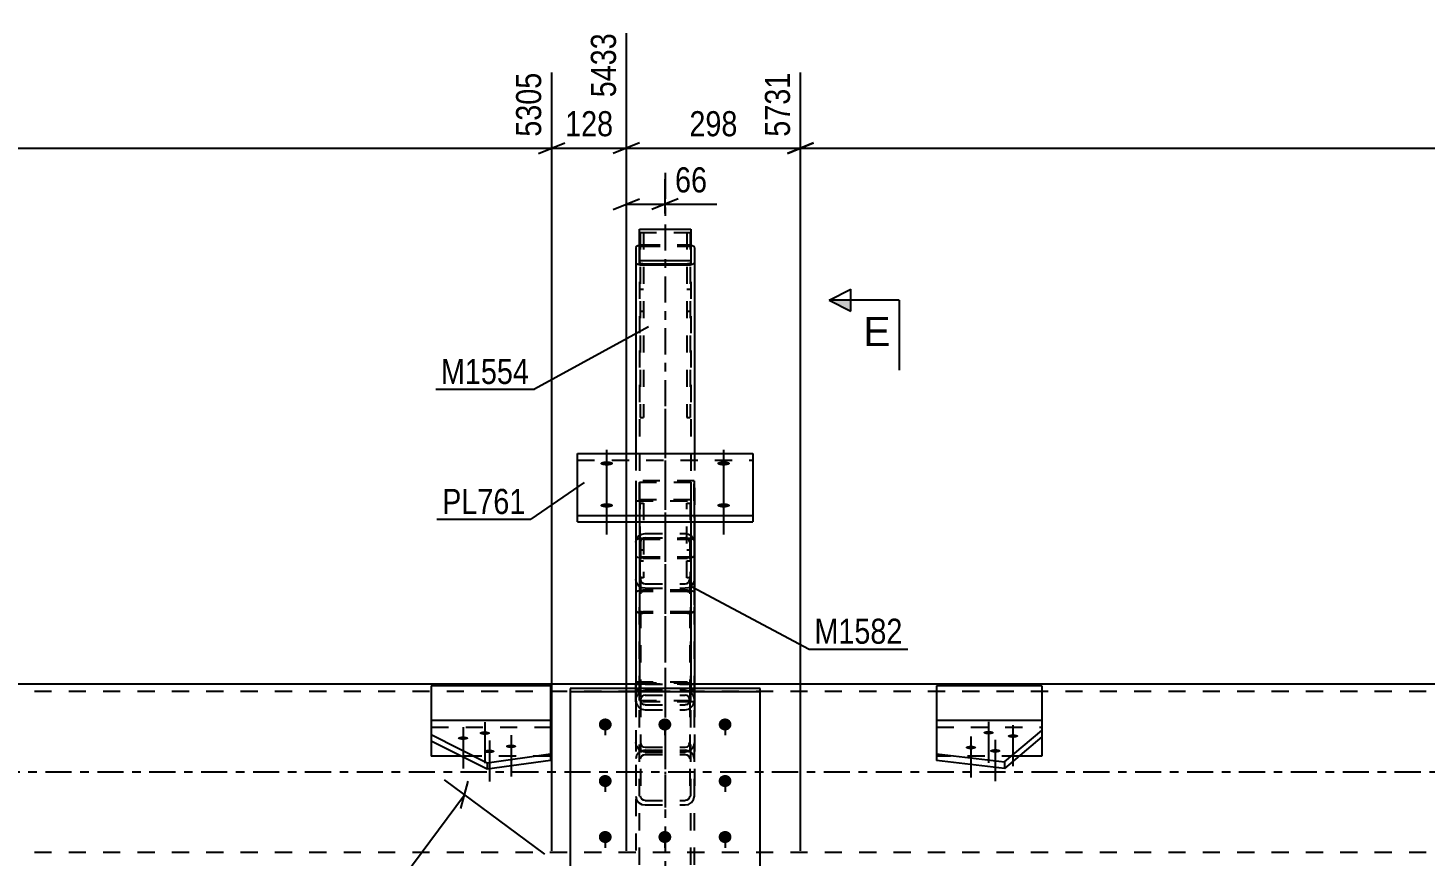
# Model space of a CAD drawing. Header units: millimetres. Extents: x -130 to 1059, y -611 to 230.
# Drawn here: x 293.9 to 453.3, y -9.6 to 84.9 of the extents above; entities that cross this region are included whole.
import ezdxf

# ---------------------------------------------------------------- set-up
doc = ezdxf.new("R2010")
doc.units = ezdxf.units.MM
doc.linetypes.add('DXK_LINE_DOT2', pattern=[3.9198, 1.9599, -1.9599])
doc.linetypes.add('DXK_LINE_DOT3', pattern=[5.9187, 2.979, -0.9799, 0.9799, -0.9799])
doc.styles.add('Arial', font='ARIAL.TTF', dxfattribs={"height": 0.2})
doc.styles.add('Arial Narrow', font='ARIALN.TTF', dxfattribs={"height": 0.2})

# ---------------------------------------------------------------- blocks, each defined once
blk = doc.blocks.new('Part-814407902-2007 - 1390')
at = {"color": 7, "linetype": 'DXK_LINE_DOT2'}
for p, q in [((363.75, 61.58), (363.75, 40.47)), ((363.75, 61.58), (364.15, 61.58)), ((364.15, 61.58), (364.15, 40.47)), ((363.75, 60.14), (364.15, 60.14)), ((364.15, 55.07), (363.75, 55.07)), ((364.15, 52.56), (363.75, 52.56)), ((363.75, 40.47), (364.15, 40.47))]:
    blk.add_line(p, q, dxfattribs=at)
blk = doc.blocks.new('Part-814407902-1619 - 1390')
at = {"color": 2, "linetype": 'Continuous'}
for p, q in [((397.57, 9.82), (397.57, 5.88)), ((409.58, 9.82), (397.57, 9.82)), ((409.58, 9.82), (409.58, 5.88)), ((409.58, 3.99), (409.58, 1.82)), ((409.58, 1.82), (406.99, 1.82))]:
    blk.add_line(p, q, dxfattribs=at)
at = {"color": 7, "linetype": 'DXK_LINE_DOT2'}
for p, q in [((397.57, 5.88), (397.57, 1.82)), ((409.58, 5.88), (409.58, 3.99)), ((406.99, 1.82), (397.57, 1.82))]:
    blk.add_line(p, q, dxfattribs=at)
blk = doc.blocks.new('Part-814407902-1438 - 1390')
at = {"color": 7, "linetype": 'DXK_LINE_DOT3'}
blk.add_line((366.61, 41.46), (366.61, -0.26), dxfattribs=at)
at = {"color": 7, "linetype": 'DXK_LINE_DOT2'}
for p, q in [((363.28, 33.21), (363.28, 10.28)), ((369.94, 33.21), (363.28, 33.21)), ((363.28, 33.21), (363.28, 30.93)), ((363.68, 31.06), (363.68, 33.07)), ((363.68, 33.07), (369.54, 33.07)), ((363.68, 33.07), (363.68, 10.14)), ((369.54, 33.07), (369.54, 31.06)), ((369.54, 33.07), (369.55, 10.14)), ((369.94, 33.21), (369.95, 10.28)), ((369.94, 30.93), (369.94, 33.21)), ((363.28, 30.93), (363.28, 28.53)), ((363.28, 30.93), (369.94, 30.93)), ((363.68, 31.06), (363.68, 8.14)), ((369.54, 31.06), (363.68, 31.06)), ((369.54, 31.06), (369.55, 8.14)), ((369.94, 30.93), (369.94, 28.53)), ((363.28, 10.28), (363.28, 10)), ((363.28, 10.28), (369.95, 10.28)), ((363.28, 9.33), (363.28, 10)), ((363.28, 10), (363.28, 10)), ((363.68, 10), (363.28, 10)), ((363.28, 10), (363.68, 10)), ((369.55, 10.14), (363.68, 10.14)), ((363.68, 10.14), (363.68, 10)), ((363.68, 9.33), (363.68, 10)), ((363.68, 10), (363.68, 10)), ((369.55, 10.14), (369.55, 10)), ((369.95, 10), (369.55, 10)), ((369.55, 9.33), (369.55, 10)), ((369.55, 10), (369.55, 10)), ((369.55, 10), (369.95, 10)), ((369.95, 10.28), (369.95, 10)), ((369.95, 9.33), (369.95, 10)), ((369.95, 10), (369.95, 10)), ((363.28, 9.54), (363.28, 8)), ((363.28, 8), (363.28, 9.33)), ((363.28, 9.33), (363.68, 9.33)), ((369.95, 8), (363.28, 8)), ((363.68, 8.14), (363.68, 9.33)), ((363.68, 8.14), (369.55, 8.14)), ((369.55, 8.14), (369.55, 9.33)), ((369.55, 9.33), (369.95, 9.33)), ((369.95, 9.54), (369.95, 8)), ((369.95, 8), (369.95, 9.33))]:
    blk.add_line(p, q, dxfattribs=at)
at = {"color": 2, "linetype": 'Continuous'}
for p, q in [((363.28, 28.53), (363.28, 9.54)), ((369.94, 28.53), (369.95, 9.54))]:
    blk.add_line(p, q, dxfattribs=at)
blk = doc.blocks.new('Part-814407902-1443 - 1390')
at = {"color": 7, "linetype": 'DXK_LINE_DOT3'}
blk.add_line((366.61, 68.39), (366.61, 16.15), dxfattribs=at)
at = {"color": 2, "linetype": 'Continuous'}
for p, q in [((363.34, 59.97), (363.28, 59.86)), ((363.28, 59.86), (363.28, 36.35)), ((363.51, 60.06), (363.34, 59.97)), ((363.68, 60.1), (363.51, 60.06)), ((369.71, 60.06), (369.55, 60.1)), ((369.88, 59.97), (369.71, 60.06)), ((369.95, 59.86), (369.88, 59.97)), ((369.95, 59.86), (369.95, 36.35)), ((363.28, 58.13), (363.34, 58.02)), ((363.34, 58.02), (363.51, 57.94)), ((363.51, 57.94), (363.77, 57.88)), ((363.77, 57.88), (364.08, 57.86)), ((364.08, 57.99), (369.15, 57.99)), ((364.08, 57.86), (369.15, 57.86)), ((369.15, 57.86), (369.45, 57.88)), ((369.45, 57.88), (369.71, 57.94)), ((369.71, 57.94), (369.88, 58.02)), ((369.88, 58.02), (369.95, 58.13)), ((369.95, 28.53), (369.95, 24.68))]:
    blk.add_line(p, q, dxfattribs=at)
at = {"color": 7, "linetype": 'DXK_LINE_DOT2'}
for p, q in [((363.77, 60.12), (363.68, 60.1)), ((363.68, 59.86), (363.71, 59.92)), ((363.68, 59.86), (363.68, 24.68)), ((363.71, 59.92), (363.8, 59.96)), ((364.08, 60.14), (363.77, 60.12)), ((363.8, 59.96), (363.93, 59.99)), ((363.93, 59.99), (364.08, 60)), ((364.08, 60.14), (369.15, 60.14)), ((364.08, 60), (369.15, 60)), ((369.45, 60.12), (369.15, 60.14)), ((369.15, 60), (369.3, 59.99)), ((369.3, 59.99), (369.43, 59.96)), ((369.43, 59.96), (369.51, 59.92)), ((369.55, 60.1), (369.45, 60.12)), ((369.51, 59.92), (369.55, 59.86)), ((369.55, 59.86), (369.55, 24.68)), ((363.71, 58.08), (363.68, 58.13)), ((363.8, 58.03), (363.71, 58.08)), ((363.93, 58), (363.8, 58.03)), ((364.08, 57.99), (363.93, 58)), ((369.3, 58), (369.15, 57.99)), ((369.43, 58.03), (369.3, 58)), ((369.51, 58.08), (369.43, 58.03)), ((369.55, 58.13), (369.51, 58.08)), ((363.28, 36.35), (363.28, 24.68)), ((369.95, 36.35), (369.95, 28.53)), ((363.28, 26.42), (363.34, 26.52)), ((363.34, 26.52), (363.51, 26.61)), ((363.51, 26.61), (363.77, 26.67)), ((363.71, 26.47), (363.68, 26.42)), ((363.8, 26.51), (363.71, 26.47)), ((363.77, 26.67), (364.08, 26.69)), ((363.93, 26.54), (363.8, 26.51)), ((364.08, 26.55), (363.93, 26.54)), ((364.08, 26.69), (369.15, 26.69)), ((364.08, 26.55), (369.15, 26.55)), ((369.15, 26.69), (369.45, 26.67)), ((369.3, 26.54), (369.15, 26.55)), ((369.43, 26.51), (369.3, 26.54)), ((369.51, 26.47), (369.43, 26.51)), ((369.45, 26.67), (369.71, 26.61)), ((369.55, 26.42), (369.51, 26.47)), ((369.71, 26.61), (369.88, 26.52)), ((369.88, 26.52), (369.95, 26.42)), ((363.34, 24.58), (363.28, 24.68)), ((363.51, 24.49), (363.34, 24.58)), ((363.77, 24.43), (363.51, 24.49)), ((363.68, 24.68), (363.71, 24.63)), ((363.71, 24.63), (363.8, 24.58)), ((364.08, 24.41), (363.77, 24.43)), ((363.8, 24.58), (363.93, 24.55)), ((363.93, 24.55), (364.08, 24.54)), ((364.08, 24.54), (369.15, 24.54)), ((364.08, 24.41), (369.15, 24.41)), ((369.15, 24.54), (369.3, 24.55)), ((369.45, 24.43), (369.15, 24.41)), ((369.3, 24.55), (369.43, 24.58)), ((369.43, 24.58), (369.51, 24.63)), ((369.71, 24.49), (369.45, 24.43)), ((369.51, 24.63), (369.55, 24.68)), ((369.88, 24.58), (369.71, 24.49)), ((369.95, 24.68), (369.88, 24.58))]:
    blk.add_line(p, q, dxfattribs=at)
blk = doc.blocks.new('Part-814407902-2011 - 1390')
at = {"color": 7, "linetype": 'DXK_LINE_DOT2'}
for p, q in [((363.75, 22.14), (363.75, 30.68)), ((363.75, 30.68), (364.15, 30.68)), ((364.15, 30.68), (364.15, 22.14)), ((363.75, 25.36), (364.15, 25.36)), ((363.75, 24.08), (364.15, 24.08)), ((364.15, 22.14), (363.75, 22.14))]:
    blk.add_line(p, q, dxfattribs=at)
blk = doc.blocks.new('Part-814407902-1993 - 1390')
at = {"color": 2, "linetype": 'Continuous'}
for p, q in [((353.53, 5.88), (339.94, 5.88)), ((339.94, 5.88), (339.94, 3.5)), ((353.53, 5.88), (353.53, 1.31)), ((339.94, 4.26), (346.32, 1.05)), ((346.32, 0.3), (339.94, 3.5)), ((346.32, 1.05), (353.53, 2.06)), ((353.53, 1.31), (346.32, 0.3)), ((346.32, 1.05), (346.32, 0.3))]:
    blk.add_line(p, q, dxfattribs=at)
at = {"color": 7, "linetype": 'DXK_LINE_DOT2'}
blk.add_line((339.94, 5.13), (353.53, 5.13), dxfattribs=at)
blk = doc.blocks.new('Part-814407902-1479 - 1390')
at = {"color": 7, "linetype": 'DXK_LINE_DOT2'}
for p, q in [((363.28, 8.2), (363.36, 8.63)), ((363.28, 8.2), (363.28, -2.77)), ((363.85, 8.42), (363.81, 8.2)), ((363.81, 8.2), (363.81, -2.77)), ((363.94, 9.25), (364.35, 9.33)), ((364.35, 8.77), (364.14, 8.72)), ((364.35, 9.33), (368.88, 9.33)), ((364.35, 8.77), (368.88, 8.77)), ((368.88, 9.33), (369.29, 9.25)), ((369.08, 8.72), (368.88, 8.77)), ((369.41, 8.2), (369.37, 8.42)), ((369.41, 8.2), (369.41, -2.77)), ((369.86, 8.63), (369.95, 8.2)), ((369.95, 8.2), (369.95, -2.77)), ((363.36, 2.94), (363.28, 3.37)), ((363.81, 3.37), (363.85, 3.16)), ((369.37, 3.16), (369.41, 3.37)), ((369.95, 3.37), (369.86, 2.94)), ((363.36, 1.87), (363.28, 1.49)), ((363.59, 2.2), (363.36, 1.87)), ((363.94, 2.42), (363.59, 2.2)), ((363.81, 1.49), (363.85, 1.68)), ((363.85, 1.68), (363.97, 1.85)), ((364.35, 2.49), (363.94, 2.42)), ((364.35, 2.24), (363.94, 2.33)), ((363.97, 1.85), (364.14, 1.95)), ((364.14, 2.85), (364.35, 2.81)), ((364.14, 1.95), (364.35, 1.99)), ((364.35, 2.81), (368.88, 2.81)), ((364.35, 2.49), (368.88, 2.49)), ((364.35, 2.24), (368.88, 2.24)), ((364.35, 1.99), (368.88, 1.99)), ((368.88, 2.81), (369.08, 2.85)), ((369.29, 2.42), (368.88, 2.49)), ((369.29, 2.33), (368.88, 2.24)), ((368.88, 1.99), (369.08, 1.95)), ((369.08, 1.95), (369.26, 1.85)), ((369.26, 1.85), (369.37, 1.68)), ((369.63, 2.2), (369.29, 2.42)), ((369.37, 1.68), (369.41, 1.49)), ((369.86, 1.87), (369.63, 2.2)), ((369.95, 1.49), (369.86, 1.87)), ((363.28, -2.77), (363.36, -3.15)), ((363.36, -3.15), (363.59, -3.48)), ((363.85, -2.96), (363.81, -2.77)), ((363.97, -3.12), (363.85, -2.96)), ((364.14, -3.23), (363.97, -3.12)), ((369.26, -3.12), (369.08, -3.23)), ((369.37, -2.96), (369.26, -3.12)), ((369.41, -2.77), (369.37, -2.96)), ((369.63, -3.48), (369.86, -3.15)), ((369.86, -3.15), (369.95, -2.77)), ((363.59, -3.48), (363.94, -3.7)), ((363.94, -3.7), (364.35, -3.77)), ((364.35, -3.27), (364.14, -3.23)), ((364.35, -3.27), (368.88, -3.27)), ((364.35, -3.77), (368.88, -3.77)), ((369.08, -3.23), (368.88, -3.27)), ((368.88, -3.77), (369.29, -3.7)), ((369.29, -3.7), (369.63, -3.48))]:
    blk.add_line(p, q, dxfattribs=at)
at = {"color": 7, "linetype": 'DXK_LINE_DOT3'}
blk.add_line((366.61, 9.21), (366.61, -4.06), dxfattribs=at)
at = {"color": 7, "linetype": 'DXK_LINE_DOT2'}
for centre, radius, start, end in [((364.39, 8.24), 1.1, 114.32, 159.2417), ((364.37, 8.22), 0.552, 114.32, 159.2417), ((368.86, 8.22), 0.552, 20.7583, 65.68), ((368.83, 8.24), 1.1, 20.7583, 65.68), ((364.39, 3.33), 1.1, 200.7583, 245.68), ((364.37, 3.35), 0.552, 200.7583, 245.68), ((368.86, 3.35), 0.552, 294.32, 339.2417), ((368.83, 3.33), 1.1, 294.32, 339.2417)]:
    blk.add_arc(centre, radius, start, end, dxfattribs=at)
blk = doc.blocks.new('Part-814407902-1558 - 1390')
at = {"color": 7, "linetype": 'DXK_LINE_DOT2'}
for p, q in [((363.59, 26.93), (363.94, 27.15)), ((363.94, 27.15), (364.35, 27.22)), ((364.35, 27.22), (368.88, 27.22)), ((368.88, 27.22), (369.29, 27.15)), ((369.29, 27.15), (369.63, 26.93)), ((363.28, 26.22), (363.36, 26.6)), ((363.28, 26.22), (363.28, 8.22)), ((363.36, 26.6), (363.59, 26.93)), ((363.85, 26.41), (363.81, 26.22)), ((363.81, 26.22), (363.81, 8.22)), ((363.97, 26.57), (363.85, 26.41)), ((364.14, 26.68), (363.97, 26.57)), ((364.35, 26.72), (364.14, 26.68)), ((364.35, 26.72), (368.88, 26.72)), ((369.08, 26.68), (368.88, 26.72)), ((369.26, 26.57), (369.08, 26.68)), ((369.37, 26.41), (369.26, 26.57)), ((369.41, 26.22), (369.37, 26.41)), ((369.41, 26.22), (369.41, 8.22)), ((369.63, 26.93), (369.86, 26.6)), ((369.86, 26.6), (369.95, 26.22)), ((369.95, 26.22), (369.95, 24.68)), ((363.36, 21.58), (363.28, 21.96)), ((363.59, 21.25), (363.36, 21.58)), ((363.94, 21.03), (363.59, 21.25)), ((363.81, 21.96), (363.85, 21.77)), ((363.85, 21.77), (363.97, 21.61)), ((364.35, 20.96), (363.94, 21.03)), ((363.97, 21.61), (364.14, 21.5)), ((364.14, 21.5), (364.35, 21.46)), ((364.35, 21.46), (368.88, 21.46)), ((364.35, 20.96), (368.88, 20.96)), ((368.88, 21.46), (369.08, 21.5)), ((369.29, 21.03), (368.88, 20.96)), ((369.08, 21.5), (369.26, 21.61)), ((369.26, 21.61), (369.37, 21.77)), ((369.63, 21.25), (369.29, 21.03)), ((369.37, 21.77), (369.41, 21.96)), ((369.86, 21.58), (369.63, 21.25)), ((369.95, 21.96), (369.86, 21.58)), ((369.95, 10), (363.28, 10)), ((364.35, 10), (363.94, 10)), ((364.35, 10), (368.88, 10)), ((368.88, 10), (369.29, 10)), ((369.95, 10), (369.95, 8.22)), ((363.28, 8.22), (363.36, 7.79)), ((363.85, 8), (363.81, 8.22)), ((369.41, 8.22), (369.37, 8)), ((369.86, 7.79), (369.95, 8.22)), ((363.94, 7.17), (364.35, 7.09)), ((364.35, 7.65), (364.14, 7.7)), ((364.35, 7.65), (368.88, 7.65)), ((364.35, 7.09), (368.88, 7.09)), ((369.08, 7.7), (368.88, 7.65)), ((368.88, 7.09), (369.29, 7.17))]:
    blk.add_line(p, q, dxfattribs=at)
at = {"color": 7, "linetype": 'DXK_LINE_DOT3'}
blk.add_line((366.61, 27.51), (366.61, 3.45), dxfattribs=at)
at = {"color": 2, "linetype": 'Continuous'}
blk.add_line((369.95, 24.68), (369.95, 10), dxfattribs=at)
at = {"color": 7, "linetype": 'DXK_LINE_DOT2'}
for centre, radius, start, end in [((364.37, 8.2), 0.552, 200.7628, 245.685), ((368.86, 8.2), 0.552, 294.315, 339.2372), ((364.39, 8.18), 1.1, 200.7628, 245.685), ((368.83, 8.18), 1.1, 294.315, 339.2372)]:
    blk.add_arc(centre, radius, start, end, dxfattribs=at)
blk = doc.blocks.new('Part-814407902-1559 - 1390')
at = {"color": 7, "linetype": 'DXK_LINE_DOT3'}
blk.add_line((366.61, 29.28), (366.61, -199.72), dxfattribs=at)
at = {"color": 7, "linetype": 'DXK_LINE_DOT2'}
for p, q in [((363.77, 20.72), (363.51, 20.65)), ((364.08, 20.74), (363.77, 20.72)), ((369.15, 20.74), (364.08, 20.74)), ((369.45, 20.72), (369.15, 20.74)), ((369.71, 20.65), (369.45, 20.72)), ((363.34, 20.55), (363.28, 20.43)), ((363.28, 20.43), (363.28, -202.67)), ((363.51, 20.65), (363.34, 20.55)), ((363.68, 20.43), (363.71, 20.49)), ((363.68, -202.67), (363.68, 20.43)), ((363.71, 20.49), (363.8, 20.54)), ((363.8, 20.54), (363.85, 20.55)), ((363.85, 20.55), (363.93, 20.57)), ((363.93, 20.57), (364.08, 20.58)), ((369.15, 20.58), (364.08, 20.58)), ((369.15, 20.58), (369.3, 20.57)), ((369.3, 20.57), (369.43, 20.54)), ((369.43, 20.54), (369.51, 20.49)), ((369.51, 20.49), (369.55, 20.43)), ((369.55, -202.67), (369.55, 20.43)), ((369.88, 20.55), (369.71, 20.65)), ((369.95, 20.43), (369.88, 20.55)), ((369.95, -202.67), (369.95, 20.43)), ((363.28, 18.43), (363.34, 18.31)), ((363.34, 18.31), (363.51, 18.21)), ((363.51, 18.21), (363.77, 18.14)), ((363.71, 18.37), (363.68, 18.43)), ((363.8, 18.32), (363.71, 18.37)), ((363.77, 18.14), (364.08, 18.12)), ((363.8, 18.32), (363.85, 18.31)), ((363.85, 18.31), (363.93, 18.29)), ((363.93, 18.29), (364.08, 18.27)), ((369.15, 18.27), (364.08, 18.27)), ((369.15, 18.12), (364.08, 18.12)), ((369.3, 18.29), (369.15, 18.27)), ((369.15, 18.12), (369.45, 18.14)), ((369.43, 18.32), (369.3, 18.29)), ((369.51, 18.37), (369.43, 18.32)), ((369.45, 18.14), (369.71, 18.21)), ((369.55, 18.43), (369.51, 18.37)), ((369.71, 18.21), (369.88, 18.31)), ((369.88, 18.31), (369.95, 18.43)), ((364.08, -170.32), (363.77, -170.67)), ((364.08, -170.32), (369.15, -170.32)), ((369.45, -170.67), (369.15, -170.32)), ((363.34, -173.21), (363.28, -175.01)), ((363.93, -172.84), (364.08, -172.66)), ((364.08, -172.66), (369.15, -172.66)), ((369.15, -172.66), (369.3, -172.84)), ((369.95, -175.01), (369.88, -173.21)), ((363.68, -175.01), (363.71, -174.11)), ((369.51, -174.11), (369.55, -175.01)), ((363.28, -202.67), (369.95, -202.67))]:
    blk.add_line(p, q, dxfattribs=at)
for centre, radius, start, end in [((372.8, -173.52), 9.47, 162.5062, 178.1392), ((360.42, -173.52), 9.47, 1.8608, 17.4938), ((368.44, -174.26), 4.73, 162.5062, 178.1392), ((364.78, -174.26), 4.73, 1.8608, 17.4938)]:
    blk.add_arc(centre, radius, start, end, dxfattribs=at)
blk = doc.blocks.new('Part-814407902-1614 - 1390')
at = {"color": 2, "linetype": 'Continuous'}
for p, q in [((377.45, 9.54), (355.78, 9.54)), ((355.78, 9.54), (355.78, -11.18)), ((355.78, 9.18), (377.45, 9.18)), ((377.45, -11.18), (377.45, 9.54)), ((355.78, -11.18), (377.45, -11.18))]:
    blk.add_line(p, q, dxfattribs=at)
at = {"color": 7, "linetype": 'DXK_LINE_DOT2'}
blk.add_line((355.78, -10.82), (377.45, -10.82), dxfattribs=at)
blk = doc.blocks.new('Part-814407902-1617 - 1390')
at = {"color": 2, "linetype": 'Continuous'}
for p, q in [((363.68, 57.99), (363.68, 61.95)), ((363.68, 61.95), (369.55, 61.95)), ((369.55, 61.95), (369.55, 57.99)), ((363.68, 58.37), (369.55, 58.37)), ((363.68, 57.99), (369.55, 57.99))]:
    blk.add_line(p, q, dxfattribs=at)
at = {"color": 7, "linetype": 'DXK_LINE_DOT2'}
blk.add_line((363.68, 61.58), (369.55, 61.58), dxfattribs=at)
blk = doc.blocks.new('Part-814407902-1664 - 1390')
at = {"color": 2, "linetype": 'Continuous'}
for p, q in [((363.28, 10), (132.44, 10)), ((763.28, 10), (369.95, 10))]:
    blk.add_line(p, q, dxfattribs=at)
at = {"color": 7, "linetype": 'DXK_LINE_DOT2'}
for p, q in [((369.95, 10), (363.28, 10)), ((998.27, 9.2), (0, 9.2)), ((998.27, -9.2), (0, -9.2))]:
    blk.add_line(p, q, dxfattribs=at)
at = {"color": 7, "linetype": 'DXK_LINE_DOT3'}
blk.add_line((0, 0), (998.27, 0), dxfattribs=at)
blk = doc.blocks.new('Bolt-814407902-1796 - 1390')
at = {"linetype": 'Continuous'}
for points in [[(373.28, 34.96), (373.13, 34.97), (372.98, 34.98), (372.85, 35.01), (372.73, 35.04), (372.64, 35.09), (372.58, 35.13), (372.55, 35.18), (372.55, 35.24), (372.58, 35.29), (372.64, 35.34), (372.73, 35.38), (372.85, 35.41), (372.98, 35.44), (373.13, 35.46), (373.28, 35.46), (373.43, 35.46), (373.58, 35.44), (373.71, 35.41), (373.82, 35.38), (373.91, 35.34), (373.98, 35.29), (374.01, 35.24), (374.01, 35.18), (373.98, 35.13), (373.91, 35.09), (373.82, 35.04), (373.71, 35.01), (373.58, 34.98), (373.43, 34.97)], [(373.28, 30.17), (373.13, 30.17), (372.98, 30.19), (372.85, 30.22), (372.73, 30.25), (372.64, 30.29), (372.58, 30.34), (372.55, 30.39), (372.55, 30.44), (372.58, 30.5), (372.64, 30.54), (372.73, 30.59), (372.85, 30.62), (372.98, 30.65), (373.13, 30.66), (373.28, 30.67), (373.43, 30.66), (373.58, 30.65), (373.71, 30.62), (373.82, 30.59), (373.91, 30.54), (373.98, 30.5), (374.01, 30.44), (374.01, 30.39), (373.98, 30.34), (373.91, 30.29), (373.82, 30.25), (373.71, 30.22), (373.58, 30.19), (373.43, 30.17)]]:
    blk.add_hatch(color=1, dxfattribs=at).paths.add_polyline_path(points)
at = {"color": 1, "linetype": 'Continuous'}
for p, q in [((373.28, 36.78), (373.28, 31.89)), ((373.28, 31.98), (373.28, 27.1))]:
    blk.add_line(p, q, dxfattribs=at)
blk = doc.blocks.new('Bolt-814407902-1794 - 1390')
at = {"linetype": 'Continuous'}
for points in [[(403.5, 4.28), (403.38, 4.28), (403.26, 4.29), (403.15, 4.32), (403.06, 4.34), (402.98, 4.38), (402.93, 4.42), (402.91, 4.46), (402.91, 4.5), (402.93, 4.54), (402.98, 4.58), (403.06, 4.62), (403.15, 4.65), (403.26, 4.67), (403.38, 4.68), (403.5, 4.69), (403.63, 4.68), (403.75, 4.67), (403.86, 4.65), (403.95, 4.62), (404.02, 4.58), (404.07, 4.54), (404.1, 4.5), (404.1, 4.46), (404.07, 4.42), (404.02, 4.38), (403.95, 4.34), (403.86, 4.32), (403.75, 4.29), (403.63, 4.28)], [(406.28, 3.89), (406.16, 3.89), (406.04, 3.91), (405.93, 3.93), (405.84, 3.96), (405.76, 3.99), (405.71, 4.03), (405.69, 4.07), (405.69, 4.12), (405.71, 4.16), (405.76, 4.2), (405.84, 4.23), (405.93, 4.26), (406.04, 4.28), (406.16, 4.29), (406.28, 4.3), (406.41, 4.29), (406.53, 4.28), (406.63, 4.26), (406.73, 4.23), (406.8, 4.2), (406.85, 4.16), (406.88, 4.12), (406.88, 4.07), (406.85, 4.03), (406.8, 3.99), (406.73, 3.96), (406.63, 3.93), (406.53, 3.91), (406.41, 3.89)], [(401.49, 2.59), (401.37, 2.59), (401.25, 2.6), (401.14, 2.63), (401.04, 2.65), (400.97, 2.69), (400.92, 2.73), (400.89, 2.77), (400.89, 2.81), (400.92, 2.86), (400.97, 2.89), (401.04, 2.93), (401.14, 2.96), (401.25, 2.98), (401.37, 2.99), (401.49, 3), (401.61, 2.99), (401.73, 2.98), (401.84, 2.96), (401.94, 2.93), (402.01, 2.89), (402.06, 2.86), (402.09, 2.81), (402.09, 2.77), (402.06, 2.73), (402.01, 2.69), (401.94, 2.65), (401.84, 2.63), (401.73, 2.6), (401.61, 2.59)], [(404.27, 2.2), (404.14, 2.2), (404.02, 2.22), (403.91, 2.24), (403.82, 2.27), (403.75, 2.3), (403.7, 2.34), (403.67, 2.38), (403.67, 2.43), (403.7, 2.47), (403.75, 2.51), (403.82, 2.54), (403.91, 2.57), (404.02, 2.59), (404.14, 2.61), (404.27, 2.61), (404.39, 2.61), (404.51, 2.59), (404.62, 2.57), (404.71, 2.54), (404.79, 2.51), (404.84, 2.47), (404.86, 2.43), (404.86, 2.38), (404.84, 2.34), (404.79, 2.3), (404.71, 2.27), (404.62, 2.24), (404.51, 2.22), (404.39, 2.2)]]:
    blk.add_hatch(color=1, dxfattribs=at).paths.add_polyline_path(points)
at = {"color": 1, "linetype": 'Continuous'}
for p, q in [((403.5, 5.73), (403.5, 1.04)), ((406.28, 5.35), (406.28, 0.65)), ((401.49, 4.05), (401.49, -0.65)), ((404.27, 3.66), (404.27, -1.04))]:
    blk.add_line(p, q, dxfattribs=at)
blk = doc.blocks.new('Part-814407902-1793 - 1390')
at = {"color": 2, "linetype": 'Continuous'}
for p, q in [((356.61, 28.53), (356.61, 36.35)), ((356.61, 36.35), (376.61, 36.35)), ((376.61, 36.35), (376.61, 28.53)), ((356.61, 29.28), (376.61, 29.28)), ((356.61, 28.53), (376.61, 28.53))]:
    blk.add_line(p, q, dxfattribs=at)
at = {"color": 7, "linetype": 'DXK_LINE_DOT2'}
blk.add_line((356.61, 35.6), (376.61, 35.6), dxfattribs=at)
blk = doc.blocks.new('Bolt-814407902-1797 - 1390')
at = {"linetype": 'Continuous'}
for points in [[(359.78, 6.11), (359.93, 6.09), (360.08, 6.05), (360.21, 5.97), (360.32, 5.88), (360.41, 5.76), (360.48, 5.63), (360.51, 5.49), (360.51, 5.35), (360.48, 5.2), (360.41, 5.07), (360.32, 4.96), (360.21, 4.86), (360.08, 4.79), (359.93, 4.74), (359.78, 4.73), (359.63, 4.74), (359.48, 4.79), (359.35, 4.86), (359.23, 4.96), (359.14, 5.07), (359.08, 5.2), (359.05, 5.35), (359.05, 5.49), (359.08, 5.63), (359.14, 5.76), (359.23, 5.88), (359.35, 5.97), (359.48, 6.05), (359.63, 6.09)], [(366.58, 6.11), (366.73, 6.09), (366.88, 6.05), (367.01, 5.97), (367.12, 5.88), (367.21, 5.76), (367.28, 5.63), (367.31, 5.49), (367.31, 5.35), (367.28, 5.2), (367.21, 5.07), (367.12, 4.96), (367.01, 4.86), (366.88, 4.79), (366.73, 4.74), (366.58, 4.73), (366.43, 4.74), (366.28, 4.79), (366.15, 4.86), (366.03, 4.96), (365.94, 5.07), (365.88, 5.2), (365.85, 5.35), (365.85, 5.49), (365.88, 5.63), (365.94, 5.76), (366.03, 5.88), (366.15, 5.97), (366.28, 6.05), (366.43, 6.09)], [(373.45, 6.11), (373.6, 6.09), (373.74, 6.05), (373.88, 5.97), (373.99, 5.88), (374.08, 5.76), (374.14, 5.63), (374.17, 5.49), (374.17, 5.35), (374.14, 5.2), (374.08, 5.07), (373.99, 4.96), (373.88, 4.86), (373.74, 4.79), (373.6, 4.74), (373.45, 4.73), (373.29, 4.74), (373.15, 4.79), (373.01, 4.86), (372.9, 4.96), (372.81, 5.07), (372.75, 5.2), (372.72, 5.35), (372.72, 5.49), (372.75, 5.63), (372.81, 5.76), (372.9, 5.88), (373.01, 5.97), (373.15, 6.05), (373.29, 6.09)], [(359.78, -0.35), (359.93, -0.36), (360.08, -0.41), (360.21, -0.48), (360.32, -0.57), (360.41, -0.69), (360.48, -0.82), (360.51, -0.96), (360.51, -1.11), (360.48, -1.25), (360.41, -1.38), (360.32, -1.5), (360.21, -1.59), (360.08, -1.66), (359.93, -1.71), (359.78, -1.72), (359.63, -1.71), (359.48, -1.66), (359.35, -1.59), (359.23, -1.5), (359.14, -1.38), (359.08, -1.25), (359.05, -1.11), (359.05, -0.96), (359.08, -0.82), (359.14, -0.69), (359.23, -0.57), (359.35, -0.48), (359.48, -0.41), (359.63, -0.36)], [(373.45, -0.35), (373.6, -0.36), (373.74, -0.41), (373.88, -0.48), (373.99, -0.57), (374.08, -0.69), (374.14, -0.82), (374.17, -0.96), (374.17, -1.11), (374.14, -1.25), (374.08, -1.38), (373.99, -1.5), (373.88, -1.59), (373.74, -1.66), (373.6, -1.71), (373.45, -1.72), (373.29, -1.71), (373.15, -1.66), (373.01, -1.59), (372.9, -1.5), (372.81, -1.38), (372.75, -1.25), (372.72, -1.11), (372.72, -0.96), (372.75, -0.82), (372.81, -0.69), (372.9, -0.57), (373.01, -0.48), (373.15, -0.41), (373.29, -0.36)], [(359.78, -6.74), (359.93, -6.75), (360.08, -6.8), (360.21, -6.87), (360.32, -6.96), (360.41, -7.08), (360.48, -7.21), (360.51, -7.35), (360.51, -7.5), (360.48, -7.64), (360.41, -7.77), (360.32, -7.89), (360.21, -7.98), (360.08, -8.05), (359.93, -8.1), (359.78, -8.11), (359.63, -8.1), (359.48, -8.05), (359.35, -7.98), (359.23, -7.89), (359.14, -7.77), (359.08, -7.64), (359.05, -7.5), (359.05, -7.35), (359.08, -7.21), (359.14, -7.08), (359.23, -6.96), (359.35, -6.87), (359.48, -6.8), (359.63, -6.75)], [(366.58, -6.74), (366.73, -6.75), (366.88, -6.8), (367.01, -6.87), (367.12, -6.96), (367.21, -7.08), (367.28, -7.21), (367.31, -7.35), (367.31, -7.5), (367.28, -7.64), (367.21, -7.77), (367.12, -7.89), (367.01, -7.98), (366.88, -8.05), (366.73, -8.1), (366.58, -8.11), (366.43, -8.1), (366.28, -8.05), (366.15, -7.98), (366.03, -7.89), (365.94, -7.77), (365.88, -7.64), (365.85, -7.5), (365.85, -7.35), (365.88, -7.21), (365.94, -7.08), (366.03, -6.96), (366.15, -6.87), (366.28, -6.8), (366.43, -6.75)], [(373.45, -6.74), (373.6, -6.75), (373.74, -6.8), (373.88, -6.87), (373.99, -6.96), (374.08, -7.08), (374.14, -7.21), (374.17, -7.35), (374.17, -7.5), (374.14, -7.64), (374.08, -7.77), (373.99, -7.89), (373.88, -7.98), (373.74, -8.05), (373.6, -8.1), (373.45, -8.11), (373.29, -8.1), (373.15, -8.05), (373.01, -7.98), (372.9, -7.89), (372.81, -7.77), (372.75, -7.64), (372.72, -7.5), (372.72, -7.35), (372.75, -7.21), (372.81, -7.08), (372.9, -6.96), (373.01, -6.87), (373.15, -6.8), (373.29, -6.75)]]:
    blk.add_hatch(color=1, dxfattribs=at).paths.add_polyline_path(points)
at = {"color": 1, "linetype": 'Continuous'}
for p, q in [((359.78, 6.08), (359.78, 4.19)), ((366.58, 6.08), (366.58, 4.19)), ((373.45, 6.08), (373.45, 4.19)), ((359.78, -0.37), (359.78, -2.27)), ((373.45, -0.37), (373.45, -2.27)), ((359.78, -6.76), (359.78, -8.66)), ((366.58, -6.76), (366.58, -8.66)), ((373.45, -6.76), (373.45, -8.66))]:
    blk.add_line(p, q, dxfattribs=at)
blk = doc.blocks.new('Part-814407902-1986 - 1390')
at = {"color": 2, "linetype": 'Continuous'}
for p, q in [((409.58, 5.88), (397.57, 5.88)), ((397.57, 5.88), (397.57, 1.31)), ((409.58, 5.88), (409.58, 3.99)), ((405.3, 1.15), (409.58, 4.74)), ((409.58, 3.99), (405.3, 0.4)), ((397.57, 2.06), (405.3, 1.15)), ((405.3, 0.4), (397.57, 1.31)), ((405.3, 1.15), (405.3, 0.4))]:
    blk.add_line(p, q, dxfattribs=at)
at = {"color": 7, "linetype": 'DXK_LINE_DOT2'}
blk.add_line((397.57, 5.13), (409.58, 5.13), dxfattribs=at)
blk = doc.blocks.new('Part-814407902-1996 - 1390')
at = {"color": 2, "linetype": 'Continuous'}
for p, q in [((339.94, 9.82), (339.94, 5.88)), ((353.53, 9.82), (339.94, 9.82)), ((353.53, 9.82), (353.53, 5.88)), ((339.94, 3.5), (339.94, 1.82)), ((343.29, 1.82), (339.94, 1.82))]:
    blk.add_line(p, q, dxfattribs=at)
at = {"color": 7, "linetype": 'DXK_LINE_DOT2'}
for p, q in [((339.94, 5.88), (339.94, 3.5)), ((353.53, 5.88), (353.53, 1.82)), ((353.53, 1.82), (343.29, 1.82))]:
    blk.add_line(p, q, dxfattribs=at)
blk = doc.blocks.new('Bolt-814407902-1997 - 1390')
at = {"linetype": 'Continuous'}
for points in [[(343.56, 3.65), (343.43, 3.66), (343.31, 3.67), (343.2, 3.69), (343.11, 3.72), (343.04, 3.75), (342.99, 3.79), (342.96, 3.83), (342.96, 3.88), (342.99, 3.92), (343.04, 3.96), (343.11, 3.99), (343.2, 4.02), (343.31, 4.04), (343.43, 4.06), (343.56, 4.06), (343.68, 4.06), (343.8, 4.04), (343.91, 4.02), (344, 3.99), (344.08, 3.96), (344.13, 3.92), (344.15, 3.88), (344.15, 3.83), (344.13, 3.79), (344.08, 3.75), (344, 3.72), (343.91, 3.69), (343.8, 3.67), (343.68, 3.66)], [(346.04, 4.23), (345.91, 4.23), (345.79, 4.25), (345.68, 4.27), (345.59, 4.3), (345.52, 4.33), (345.47, 4.37), (345.44, 4.41), (345.44, 4.45), (345.47, 4.5), (345.52, 4.54), (345.59, 4.57), (345.68, 4.6), (345.79, 4.62), (345.91, 4.63), (346.04, 4.64), (346.16, 4.63), (346.28, 4.62), (346.39, 4.6), (346.48, 4.57), (346.56, 4.54), (346.61, 4.5), (346.63, 4.45), (346.63, 4.41), (346.61, 4.37), (346.56, 4.33), (346.48, 4.3), (346.39, 4.27), (346.28, 4.25), (346.16, 4.23)], [(346.56, 2.14), (346.43, 2.15), (346.31, 2.16), (346.2, 2.18), (346.11, 2.21), (346.04, 2.25), (345.99, 2.28), (345.96, 2.33), (345.96, 2.37), (345.99, 2.41), (346.04, 2.45), (346.11, 2.49), (346.2, 2.51), (346.31, 2.54), (346.43, 2.55), (346.56, 2.55), (346.68, 2.55), (346.8, 2.54), (346.91, 2.51), (347, 2.49), (347.08, 2.45), (347.13, 2.41), (347.15, 2.37), (347.15, 2.33), (347.13, 2.28), (347.08, 2.25), (347, 2.21), (346.91, 2.18), (346.8, 2.16), (346.68, 2.15)], [(349.04, 2.72), (348.91, 2.72), (348.79, 2.74), (348.68, 2.76), (348.59, 2.79), (348.52, 2.82), (348.47, 2.86), (348.44, 2.9), (348.44, 2.95), (348.47, 2.99), (348.52, 3.03), (348.59, 3.06), (348.68, 3.09), (348.79, 3.11), (348.91, 3.13), (349.04, 3.13), (349.16, 3.13), (349.28, 3.11), (349.39, 3.09), (349.48, 3.06), (349.56, 3.03), (349.61, 2.99), (349.63, 2.95), (349.63, 2.9), (349.61, 2.86), (349.56, 2.82), (349.48, 2.79), (349.39, 2.76), (349.28, 2.74), (349.16, 2.72)]]:
    blk.add_hatch(color=1, dxfattribs=at).paths.add_polyline_path(points)
at = {"color": 1, "linetype": 'Continuous'}
for p, q in [((343.56, 5.11), (343.56, 0.41)), ((346.04, 5.69), (346.04, 0.99)), ((346.56, 3.6), (346.56, -1.1)), ((349.04, 4.18), (349.04, -0.52))]:
    blk.add_line(p, q, dxfattribs=at)
blk = doc.blocks.new('Bolt-814407902-1999 - 1390')
at = {"linetype": 'Continuous'}
for points in [[(359.94, 34.96), (359.79, 34.97), (359.65, 34.98), (359.51, 35.01), (359.4, 35.04), (359.31, 35.09), (359.25, 35.13), (359.22, 35.18), (359.22, 35.24), (359.25, 35.29), (359.31, 35.34), (359.4, 35.38), (359.51, 35.41), (359.65, 35.44), (359.79, 35.46), (359.94, 35.46), (360.1, 35.46), (360.24, 35.44), (360.38, 35.41), (360.49, 35.38), (360.58, 35.34), (360.64, 35.29), (360.67, 35.24), (360.67, 35.18), (360.64, 35.13), (360.58, 35.09), (360.49, 35.04), (360.38, 35.01), (360.24, 34.98), (360.1, 34.97)], [(359.94, 30.17), (359.79, 30.17), (359.65, 30.19), (359.51, 30.22), (359.4, 30.25), (359.31, 30.29), (359.25, 30.34), (359.22, 30.39), (359.22, 30.44), (359.25, 30.5), (359.31, 30.54), (359.4, 30.59), (359.51, 30.62), (359.65, 30.65), (359.79, 30.66), (359.94, 30.67), (360.1, 30.66), (360.24, 30.65), (360.38, 30.62), (360.49, 30.59), (360.58, 30.54), (360.64, 30.5), (360.67, 30.44), (360.67, 30.39), (360.64, 30.34), (360.58, 30.29), (360.49, 30.25), (360.38, 30.22), (360.24, 30.19), (360.1, 30.17)]]:
    blk.add_hatch(color=1, dxfattribs=at).paths.add_polyline_path(points)
at = {"color": 1, "linetype": 'Continuous'}
for p, q in [((359.94, 36.78), (359.94, 31.89)), ((359.94, 31.98), (359.94, 27.1))]:
    blk.add_line(p, q, dxfattribs=at)
blk = doc.blocks.new('Part-814407902-2010 - 1390')
at = {"color": 7, "linetype": 'DXK_LINE_DOT2'}
for p, q in [((369.08, 22.14), (369.08, 30.68)), ((369.08, 30.68), (369.48, 30.68)), ((369.48, 30.68), (369.48, 22.14)), ((369.08, 25.36), (369.48, 25.36)), ((369.08, 24.08), (369.48, 24.08)), ((369.48, 22.14), (369.08, 22.14))]:
    blk.add_line(p, q, dxfattribs=at)
blk = doc.blocks.new('Part-814407902-2014 - 1390')
at = {"color": 7, "linetype": 'DXK_LINE_DOT2'}
for p, q in [((369.08, 61.58), (369.08, 40.47)), ((369.08, 61.58), (369.48, 61.58)), ((369.48, 61.58), (369.48, 40.47)), ((369.08, 60.14), (369.48, 60.14)), ((369.48, 55.07), (369.08, 55.07)), ((369.48, 52.56), (369.08, 52.56)), ((369.08, 40.47), (369.48, 40.47))]:
    blk.add_line(p, q, dxfattribs=at)
blk = doc.blocks.new('StraightDimension-814407902-2680 - 1390')
at = {"color": 7, "linetype": 'Continuous'}
for p, q in [((352.87, -9.4), (341.44, -0.9)), ((343.32, -4.16), (344.14, -1.04)), ((277.49, -91.56), (343.73, -2.6)), ((286.63, -98.37), (275.21, -89.86)), ((277.91, -90), (277.08, -93.12))]:
    blk.add_line(p, q, dxfattribs=at)
at = {"color": 0}
blk.add_wipeout([(313.02, -42.58), (309.66, -40.08), (303.63, -48.17), (307, -50.68)], dxfattribs=at)
at = {"color": 3, "style": 'Arial'}
blk.add_text('1664', height=2.865, rotation=53.3309, dxfattribs=at).set_placement((306.87, -49.84))
blk = doc.blocks.new('StraightDimension-814407902-28302 - 1390')
at = {"color": 7, "linetype": 'Continuous'}
for p, q in [((362.2, -9), (362.2, 67.64)), ((366.61, 63.73), (366.61, 67.64)), ((360.7, 64.19), (363.7, 65.39)), ((368.11, 65.39), (365.11, 64.19)), ((362.2, 64.79), (366.61, 64.79))]:
    blk.add_line(p, q, dxfattribs=at)
at = {"color": 0}
blk.add_wipeout([(371.99, 65.54), (371.99, 69.74), (367.14, 69.74), (367.14, 65.54)], dxfattribs=at)
at = {"color": 7, "linetype": 'Continuous'}
blk.add_line((366.61, 64.79), (372.52, 64.79), dxfattribs=at)
blk.add_line((366.61, 64.79), (372.52, 64.79), dxfattribs=at)
at = {"color": 3, "style": 'Arial Narrow'}
blk.add_text('66', height=2.863, dxfattribs=at).set_placement((367.74, 66.14))
blk = doc.blocks.new('StraightDimension-814407902-34201 - 1390')
at = {"color": 7, "linetype": 'Continuous'}
for p, q in [((362.2, -9), (362.2, 84.31)), ((382.05, -9), (382.05, 79.81)), ((363.7, 71.8), (360.7, 70.6)), ((380.55, 70.6), (383.55, 71.8)), ((362.2, 71.2), (382.05, 71.2))]:
    blk.add_line(p, q, dxfattribs=at)
at = {"color": 0, "linetype": 'Continuous'}
blk.add_wipeout([(381.45, 80.41), (377.25, 80.41), (377.25, 71.9), (381.45, 71.9)], dxfattribs=at)
at = {"color": 0}
blk.add_wipeout([(375.47, 71.95), (375.47, 76.15), (368.78, 76.15), (368.78, 71.95)], dxfattribs=at)
at = {"color": 3, "linetype": 'Continuous', "style": 'Arial Narrow'}
blk.add_text('5731', height=2.863, rotation=90.0002, dxfattribs=at).set_placement((380.85, 72.5))
at = {"color": 3, "style": 'Arial Narrow'}
blk.add_text('298', height=2.863, dxfattribs=at).set_placement((369.38, 72.55))
blk = doc.blocks.new('StraightDimension-814407902-34202 - 1390')
at = {"color": 7, "linetype": 'Continuous'}
for p, q in [((362.2, -9), (362.2, 84.31)), ((353.67, -9), (353.67, 79.81)), ((352.17, 70.6), (355.17, 71.8)), ((363.7, 71.8), (360.7, 70.6)), ((353.67, 71.2), (362.2, 71.2))]:
    blk.add_line(p, q, dxfattribs=at)
at = {"color": 0}
blk.add_wipeout([(361.28, 71.95), (361.28, 76.15), (354.6, 76.15), (354.6, 71.95)], dxfattribs=at)
at = {"color": 3, "style": 'Arial Narrow'}
blk.add_text('128', height=2.863, dxfattribs=at).set_placement((355.2, 72.55))
at = {"color": 0, "linetype": 'Continuous'}
blk.add_wipeout([(361.6, 84.91), (357.4, 84.91), (357.4, 76.4), (361.6, 76.4)], dxfattribs=at)
at = {"color": 3, "linetype": 'Continuous', "style": 'Arial Narrow'}
blk.add_text('5433', height=2.863, rotation=90.0002, dxfattribs=at).set_placement((361, 77))
blk = doc.blocks.new('StraightDimension-814407902-34200 - 1390')
at = {"color": 7, "linetype": 'Continuous'}
for p, q in [((382.05, -9), (382.05, 79.81)), ((383.55, 71.8), (380.55, 70.6)), ((382.05, 71.2), (551.16, 71.2))]:
    blk.add_line(p, q, dxfattribs=at)
blk = doc.blocks.new('StraightDimension-814407902-34203 - 1390')
at = {"color": 7, "linetype": 'Continuous'}
for p, q in [((221.2, -9), (221.2, 79.81)), ((353.67, -9), (353.67, 79.81)), ((222.7, 71.8), (219.7, 70.6)), ((352.17, 70.6), (355.17, 71.8)), ((221.2, 71.2), (353.67, 71.2))]:
    blk.add_line(p, q, dxfattribs=at)
at = {"color": 0, "linetype": 'Continuous'}
blk.add_wipeout([(353.07, 80.41), (348.87, 80.41), (348.87, 71.9), (353.07, 71.9)], dxfattribs=at)
at = {"color": 0}
blk.add_wipeout([(291.69, 71.95), (291.69, 76.15), (283.18, 76.15), (283.18, 71.95)], dxfattribs=at)
at = {"color": 3, "linetype": 'Continuous', "style": 'Arial Narrow'}
blk.add_text('5305', height=2.863, rotation=90.0002, dxfattribs=at).set_placement((352.47, 72.5))
at = {"color": 3, "style": 'Arial Narrow'}
blk.add_text('1987', height=2.863, dxfattribs=at).set_placement((283.78, 72.55))
blk = doc.blocks.new('Mark-814407902-1434 - 1390')
at = {"color": 0}
blk.add_wipeout([(393.69, 14.63), (393.69, 17.63), (383.64, 17.63), (383.64, 14.63)], dxfattribs=at)
blk.add_wipeout([(393.69, 14.63), (393.69, 17.63), (383.64, 17.63), (383.64, 14.63)], dxfattribs=at)
at = {"color": 30, "linetype": 'Continuous'}
for p, q in [((369.71, 21.13), (383.04, 14.03)), ((383.04, 14.03), (394.29, 14.03))]:
    blk.add_line(p, q, dxfattribs=at)
at = {"color": 3, "style": 'Arial Narrow'}
blk.add_text('M1582', height=2.863, dxfattribs=at).set_placement((383.64, 14.63))
blk = doc.blocks.new('Mark-814407902-1439 - 1390')
at = {"color": 0}
blk.add_wipeout([(351.1, 44.28), (351.1, 47.28), (341.04, 47.28), (341.04, 44.28)], dxfattribs=at)
blk.add_wipeout([(351.1, 44.28), (351.1, 47.28), (341.04, 47.28), (341.04, 44.28)], dxfattribs=at)
at = {"color": 30, "linetype": 'Continuous'}
for p in [(364.71, 50.8), (340.44, 43.68)]:
    blk.add_line(p, (351.7, 43.68), dxfattribs=at)
at = {"color": 3, "style": 'Arial Narrow'}
blk.add_text('M1554', height=2.863, dxfattribs=at).set_placement((341.04, 44.28))
blk = doc.blocks.new('Mark-814407902-1789 - 1390')
at = {"color": 0}
blk.add_wipeout([(350.68, 29.44), (350.68, 32.44), (341.18, 32.44), (341.18, 29.44)], dxfattribs=at)
blk.add_wipeout([(350.68, 29.44), (350.68, 32.44), (341.18, 32.44), (341.18, 29.44)], dxfattribs=at)
at = {"color": 30, "linetype": 'Continuous'}
for p in [(357.39, 33.03), (340.58, 28.84)]:
    blk.add_line(p, (351.28, 28.84), dxfattribs=at)
at = {"color": 3, "style": 'Arial Narrow'}
blk.add_text('PL761', height=2.863, dxfattribs=at).set_placement((341.18, 29.44))
blk = doc.blocks.new('SectionMark-814407902-3219 - 1390')
at = {"linetype": 'Continuous'}
blk.add_hatch(color=6, dxfattribs=at).paths.add_polyline_path([(387.81, 53.85), (387.81, 52.6), (385.31, 53.85)])
at = {"color": 6, "linetype": 'Continuous'}
for p, q in [((385.31, 53.85), (387.81, 55.1)), ((387.81, 52.6), (387.81, 55.1)), ((393.31, 53.85), (385.31, 53.85)), ((385.31, 53.85), (387.81, 52.6)), ((393.31, 53.85), (393.31, 45.85))]:
    blk.add_line(p, q, dxfattribs=at)
at = {"color": 0, "linetype": 'Continuous'}
blk.add_wipeout([(392.31, 48.6), (392.31, 52.1), (389.2, 52.1), (389.2, 48.6)], dxfattribs=at)
at = {"color": 3, "linetype": 'Continuous', "style": 'Arial'}
blk.add_text('E', height=3.34, dxfattribs=at).set_placement((389.2, 48.6))

msp = doc.modelspace()

# ---------------------------------------------------------------- block references
for name in ['Part-814407902-1443 - 1390', 'Part-814407902-1617 - 1390', 'Part-814407902-2007 - 1390', 'Part-814407902-2014 - 1390', 'Part-814407902-1438 - 1390', 'Bolt-814407902-1999 - 1390', 'Bolt-814407902-1796 - 1390', 'Part-814407902-1793 - 1390', 'Part-814407902-2011 - 1390', 'Part-814407902-2010 - 1390', 'Part-814407902-1559 - 1390', 'Part-814407902-1558 - 1390', 'Part-814407902-1664 - 1390', 'Part-814407902-1996 - 1390', 'Part-814407902-1619 - 1390', 'Part-814407902-1614 - 1390', 'Part-814407902-1479 - 1390', 'Part-814407902-1993 - 1390', 'Bolt-814407902-1997 - 1390', 'Bolt-814407902-1797 - 1390', 'Part-814407902-1986 - 1390', 'Bolt-814407902-1794 - 1390']:
    msp.add_blockref(name, (0, 0))

# ---------------------------------------------------------------- next in the draw order: block references
for name in ['StraightDimension-814407902-28302 - 1390', 'StraightDimension-814407902-2680 - 1390']:
    msp.add_blockref(name, (0, 0))

# ---------------------------------------------------------------- next in the draw order: block references
msp.add_blockref('StraightDimension-814407902-34201 - 1390', (0, 0))

# ---------------------------------------------------------------- next in the draw order: block references
for name in ['StraightDimension-814407902-34202 - 1390', 'StraightDimension-814407902-34200 - 1390']:
    msp.add_blockref(name, (0, 0))

# ---------------------------------------------------------------- next in the draw order: block references
for name in ['StraightDimension-814407902-34203 - 1390', 'Mark-814407902-1434 - 1390']:
    msp.add_blockref(name, (0, 0))

# ---------------------------------------------------------------- next in the draw order: block references
for name in ['SectionMark-814407902-3219 - 1390', 'Mark-814407902-1439 - 1390', 'Mark-814407902-1789 - 1390']:
    msp.add_blockref(name, (0, 0))

doc.saveas('drawing.dxf')
